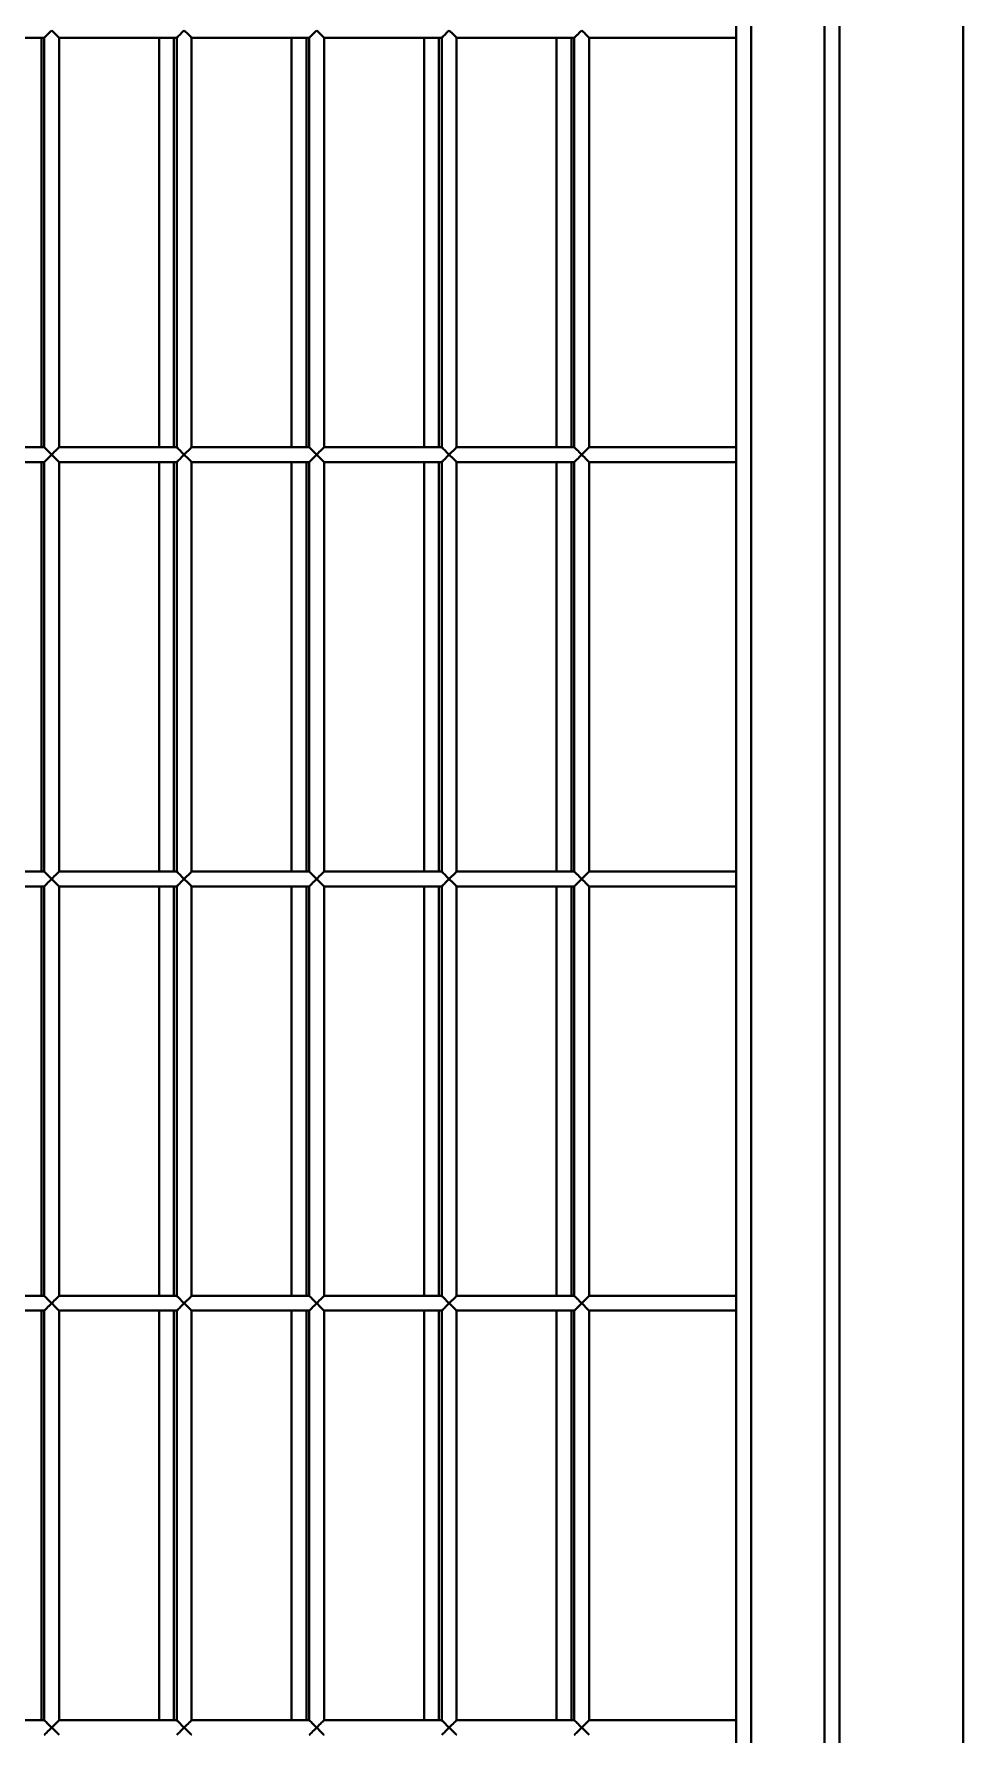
# Model space of a CAD drawing. Header units: millimetres. Extents: x 0 to 420, y 0 to 297.
# Drawn here: x 229.91 to 236.22, y 233.02 to 244.56 of the extents above; entities that cross this region are included whole.
import ezdxf

# ---------------------------------------------------------------- set-up
doc = ezdxf.new("R2010")
doc.units = ezdxf.units.MM

msp = doc.modelspace()

# ---------------------------------------------------------------- linework, layer by layer
at = {"color": 7, "linetype": 'Continuous', "lineweight": 40}
for p, q in [((236.2225, 215.8453), (236.2225, 255.8453)), ((235.3825, 253.8453), (235.3825, 217.8453)), ((235.2825, 217.9453), (235.2825, 253.7453)), ((234.7825, 253.2453), (234.7825, 218.4453)), ((234.6825, 218.5453), (234.6825, 253.1453)), ((229.1825, 244.5353), (229.9825, 244.5353)), ((229.9625, 241.7553), (229.9625, 244.5353)), ((229.9825, 244.5353), (229.9825, 241.7553)), ((230.0825, 241.7553), (230.0825, 244.5353)), ((230.0825, 244.5353), (230.8825, 244.5353)), ((230.7625, 244.5353), (230.7625, 241.7553)), ((230.8625, 241.7553), (230.8625, 244.5353)), ((230.8825, 244.5353), (230.8825, 241.7553)), ((230.9825, 241.7553), (230.9825, 244.5353)), ((230.9825, 244.5353), (231.7825, 244.5353)), ((231.6625, 244.5353), (231.6625, 241.7553)), ((231.7625, 241.7553), (231.7625, 244.5353)), ((231.7825, 244.5353), (231.7825, 241.7553)), ((231.8825, 241.7553), (231.8825, 244.5353)), ((231.8825, 244.5353), (232.6825, 244.5353)), ((232.5625, 244.5353), (232.5625, 241.7553)), ((232.6625, 241.7553), (232.6625, 244.5353)), ((232.6825, 244.5353), (232.6825, 241.7553)), ((232.7825, 241.7553), (232.7825, 244.5353)), ((232.7825, 244.5353), (233.5825, 244.5353)), ((233.4625, 244.5353), (233.4625, 241.7553)), ((233.5625, 241.7553), (233.5625, 244.5353)), ((233.5825, 244.5353), (233.5825, 241.7553)), ((233.6825, 244.5353), (234.6825, 244.5353)), ((233.6825, 241.7553), (233.6825, 244.5353)), ((229.9825, 241.7553), (229.1825, 241.7553)), ((230.8825, 241.7553), (230.0825, 241.7553)), ((231.7825, 241.7553), (230.9825, 241.7553)), ((232.6825, 241.7553), (231.8825, 241.7553)), ((233.5825, 241.7553), (232.7825, 241.7553)), ((234.6825, 241.7553), (233.6825, 241.7553)), ((229.1825, 241.6553), (229.9825, 241.6553)), ((229.9625, 238.8753), (229.9625, 241.6553)), ((229.9825, 241.6553), (229.9825, 238.8753)), ((230.0825, 238.8753), (230.0825, 241.6553)), ((230.0825, 241.6553), (230.8825, 241.6553)), ((230.7625, 241.6553), (230.7625, 238.8753)), ((230.8625, 238.8753), (230.8625, 241.6553)), ((230.8825, 241.6553), (230.8825, 238.8753)), ((230.9825, 238.8753), (230.9825, 241.6553)), ((230.9825, 241.6553), (231.7825, 241.6553)), ((231.6625, 241.6553), (231.6625, 238.8753)), ((231.7625, 238.8753), (231.7625, 241.6553)), ((231.7825, 241.6553), (231.7825, 238.8753)), ((231.8825, 238.8753), (231.8825, 241.6553)), ((231.8825, 241.6553), (232.6825, 241.6553)), ((232.5625, 241.6553), (232.5625, 238.8753)), ((232.6625, 238.8753), (232.6625, 241.6553)), ((232.6825, 241.6553), (232.6825, 238.8753)), ((232.7825, 238.8753), (232.7825, 241.6553)), ((232.7825, 241.6553), (233.5825, 241.6553)), ((233.4625, 241.6553), (233.4625, 238.8753)), ((233.5625, 238.8753), (233.5625, 241.6553)), ((233.5825, 241.6553), (233.5825, 238.8753)), ((233.6825, 241.6553), (234.6825, 241.6553)), ((233.6825, 238.8753), (233.6825, 241.6553)), ((229.9825, 238.8753), (229.1825, 238.8753)), ((230.8825, 238.8753), (230.0825, 238.8753)), ((231.7825, 238.8753), (230.9825, 238.8753)), ((232.6825, 238.8753), (231.8825, 238.8753)), ((233.5825, 238.8753), (232.7825, 238.8753)), ((234.6825, 238.8753), (233.6825, 238.8753)), ((229.1825, 238.7753), (229.9825, 238.7753)), ((229.9625, 235.9953), (229.9625, 238.7753)), ((229.9825, 238.7753), (229.9825, 235.9953)), ((230.0825, 235.9953), (230.0825, 238.7753)), ((230.0825, 238.7753), (230.8825, 238.7753)), ((230.7625, 238.7753), (230.7625, 235.9953)), ((230.8625, 235.9953), (230.8625, 238.7753)), ((230.8825, 238.7753), (230.8825, 235.9953)), ((230.9825, 235.9953), (230.9825, 238.7753)), ((230.9825, 238.7753), (231.7825, 238.7753)), ((231.6625, 238.7753), (231.6625, 235.9953)), ((231.7625, 235.9953), (231.7625, 238.7753)), ((231.7825, 238.7753), (231.7825, 235.9953)), ((231.8825, 235.9953), (231.8825, 238.7753)), ((231.8825, 238.7753), (232.6825, 238.7753)), ((232.5625, 238.7753), (232.5625, 235.9953)), ((232.6625, 235.9953), (232.6625, 238.7753)), ((232.6825, 238.7753), (232.6825, 235.9953)), ((232.7825, 235.9953), (232.7825, 238.7753)), ((232.7825, 238.7753), (233.5825, 238.7753)), ((233.4625, 238.7753), (233.4625, 235.9953)), ((233.5625, 235.9953), (233.5625, 238.7753)), ((233.5825, 238.7753), (233.5825, 235.9953)), ((233.6825, 238.7753), (234.6825, 238.7753)), ((233.6825, 235.9953), (233.6825, 238.7753)), ((229.9825, 235.9953), (229.1825, 235.9953)), ((230.8825, 235.9953), (230.0825, 235.9953)), ((231.7825, 235.9953), (230.9825, 235.9953)), ((232.6825, 235.9953), (231.8825, 235.9953)), ((233.5825, 235.9953), (232.7825, 235.9953)), ((234.6825, 235.9953), (233.6825, 235.9953)), ((229.1825, 235.8953), (229.9825, 235.8953)), ((229.9625, 233.1153), (229.9625, 235.8953)), ((229.9825, 235.8953), (229.9825, 233.1153)), ((230.0825, 233.1153), (230.0825, 235.8953)), ((230.0825, 235.8953), (230.8825, 235.8953)), ((230.7625, 235.8953), (230.7625, 233.1153)), ((230.8625, 233.1153), (230.8625, 235.8953)), ((230.8825, 235.8953), (230.8825, 233.1153)), ((230.9825, 233.1153), (230.9825, 235.8953)), ((230.9825, 235.8953), (231.7825, 235.8953)), ((231.6625, 235.8953), (231.6625, 233.1153)), ((231.7625, 233.1153), (231.7625, 235.8953)), ((231.7825, 235.8953), (231.7825, 233.1153)), ((231.8825, 233.1153), (231.8825, 235.8953)), ((231.8825, 235.8953), (232.6825, 235.8953)), ((232.5625, 235.8953), (232.5625, 233.1153)), ((232.6625, 233.1153), (232.6625, 235.8953)), ((232.6825, 235.8953), (232.6825, 233.1153)), ((232.7825, 233.1153), (232.7825, 235.8953)), ((232.7825, 235.8953), (233.5825, 235.8953)), ((233.4625, 235.8953), (233.4625, 233.1153)), ((233.5625, 233.1153), (233.5625, 235.8953)), ((233.5825, 235.8953), (233.5825, 233.1153)), ((233.6825, 235.8953), (234.6825, 235.8953)), ((233.6825, 233.1153), (233.6825, 235.8953)), ((229.9825, 233.1153), (229.1825, 233.1153)), ((230.0325, 233.0653), (230.0825, 233.1153)), ((230.8825, 233.1153), (230.0825, 233.1153)), ((231.7825, 233.1153), (230.9825, 233.1153)), ((232.6825, 233.1153), (231.8825, 233.1153)), ((233.5825, 233.1153), (232.7825, 233.1153)), ((233.6325, 233.0653), (233.6825, 233.1153)), ((234.6825, 233.1153), (233.6825, 233.1153)), ((230.0825, 233.0153), (230.0325, 233.0653)), ((233.6825, 233.0153), (233.6325, 233.0653))]:
    msp.add_line(p, q, dxfattribs=at)
at = {"color": 7, "linetype": 'Continuous', "lineweight": 40, "flags": 128}
for points in [[(230.0325, 244.5853), (230.0238, 244.5767), (230.0154, 244.5682), (230.0075, 244.5603), (230.0003, 244.5532), (229.9942, 244.547), (229.9892, 244.542), (229.9855, 244.5384), (229.9832, 244.5361), (229.9825, 244.5353)], [(230.0825, 244.5353), (230.0823, 244.5356), (230.0806, 244.5372), (230.0772, 244.5406), (230.0724, 244.5454), (230.0662, 244.5517), (230.0588, 244.559), (230.0505, 244.5673), (230.0417, 244.5761), (230.0325, 244.5853)], [(230.9325, 244.5853), (230.9238, 244.5767), (230.9154, 244.5682), (230.9075, 244.5603), (230.9003, 244.5532), (230.8942, 244.547), (230.8892, 244.542), (230.8855, 244.5384), (230.8832, 244.5361), (230.8825, 244.5353)], [(230.9825, 244.5353), (230.9823, 244.5356), (230.9806, 244.5372), (230.9772, 244.5406), (230.9724, 244.5454), (230.9662, 244.5517), (230.9588, 244.559), (230.9505, 244.5673), (230.9417, 244.5761), (230.9325, 244.5853)], [(231.8325, 244.5853), (231.8238, 244.5767), (231.8154, 244.5682), (231.8075, 244.5603), (231.8003, 244.5532), (231.7942, 244.547), (231.7892, 244.542), (231.7855, 244.5384), (231.7832, 244.5361), (231.7825, 244.5353)], [(231.8825, 244.5353), (231.8823, 244.5356), (231.8806, 244.5372), (231.8772, 244.5406), (231.8724, 244.5454), (231.8662, 244.5517), (231.8588, 244.559), (231.8505, 244.5673), (231.8417, 244.5761), (231.8325, 244.5853)], [(232.7325, 244.5853), (232.7238, 244.5767), (232.7154, 244.5682), (232.7075, 244.5603), (232.7003, 244.5532), (232.6942, 244.547), (232.6892, 244.542), (232.6855, 244.5384), (232.6832, 244.5361), (232.6825, 244.5353)], [(232.7825, 244.5353), (232.7823, 244.5356), (232.7806, 244.5372), (232.7772, 244.5406), (232.7724, 244.5454), (232.7662, 244.5517), (232.7588, 244.559), (232.7505, 244.5673), (232.7417, 244.5761), (232.7325, 244.5853)], [(233.6325, 244.5853), (233.6238, 244.5767), (233.6154, 244.5682), (233.6075, 244.5603), (233.6003, 244.5532), (233.5942, 244.547), (233.5892, 244.542), (233.5855, 244.5384), (233.5832, 244.5361), (233.5825, 244.5353)], [(233.6825, 244.5353), (233.6823, 244.5356), (233.6806, 244.5372), (233.6772, 244.5406), (233.6724, 244.5454), (233.6662, 244.5517), (233.6588, 244.559), (233.6505, 244.5673), (233.6417, 244.5761), (233.6325, 244.5853)], [(229.9825, 241.7553), (229.9832, 241.7546), (229.9855, 241.7523), (229.9892, 241.7486), (229.9942, 241.7436), (230.0003, 241.7375), (230.0075, 241.7303), (230.0154, 241.7224), (230.0238, 241.714), (230.0325, 241.7053)], [(230.0325, 241.7053), (230.0417, 241.7145), (230.0505, 241.7234), (230.0588, 241.7317), (230.0662, 241.739), (230.0724, 241.7452), (230.0772, 241.7501), (230.0806, 241.7534), (230.0823, 241.7551), (230.0825, 241.7553)], [(230.8825, 241.7553), (230.8832, 241.7546), (230.8855, 241.7523), (230.8892, 241.7486), (230.8942, 241.7436), (230.9003, 241.7375), (230.9075, 241.7303), (230.9154, 241.7224), (230.9238, 241.714), (230.9325, 241.7053)], [(230.9325, 241.7053), (230.9417, 241.7145), (230.9505, 241.7234), (230.9588, 241.7317), (230.9662, 241.739), (230.9724, 241.7452), (230.9772, 241.7501), (230.9806, 241.7534), (230.9823, 241.7551), (230.9825, 241.7553)], [(231.7825, 241.7553), (231.7832, 241.7546), (231.7855, 241.7523), (231.7892, 241.7486), (231.7942, 241.7436), (231.8003, 241.7375), (231.8075, 241.7303), (231.8154, 241.7224), (231.8238, 241.714), (231.8325, 241.7053)], [(231.8325, 241.7053), (231.8417, 241.7145), (231.8505, 241.7234), (231.8588, 241.7317), (231.8662, 241.739), (231.8724, 241.7452), (231.8772, 241.7501), (231.8806, 241.7534), (231.8823, 241.7551), (231.8825, 241.7553)], [(232.6825, 241.7553), (232.6832, 241.7546), (232.6855, 241.7523), (232.6892, 241.7486), (232.6942, 241.7436), (232.7003, 241.7375), (232.7075, 241.7303), (232.7154, 241.7224), (232.7238, 241.714), (232.7325, 241.7053)], [(232.7325, 241.7053), (232.7417, 241.7145), (232.7505, 241.7234), (232.7588, 241.7317), (232.7662, 241.739), (232.7724, 241.7452), (232.7772, 241.7501), (232.7806, 241.7534), (232.7823, 241.7551), (232.7825, 241.7553)], [(233.5825, 241.7553), (233.5832, 241.7546), (233.5855, 241.7523), (233.5892, 241.7486), (233.5942, 241.7436), (233.6003, 241.7375), (233.6075, 241.7303), (233.6154, 241.7224), (233.6238, 241.714), (233.6325, 241.7053)], [(233.6325, 241.7053), (233.6417, 241.7145), (233.6505, 241.7234), (233.6588, 241.7317), (233.6662, 241.739), (233.6724, 241.7452), (233.6772, 241.7501), (233.6806, 241.7534), (233.6823, 241.7551), (233.6825, 241.7553)], [(230.0325, 241.7053), (230.0238, 241.6967), (230.0154, 241.6882), (230.0075, 241.6803), (230.0003, 241.6732), (229.9942, 241.667), (229.9892, 241.662), (229.9855, 241.6584), (229.9832, 241.6561), (229.9825, 241.6553)], [(230.0825, 241.6553), (230.0823, 241.6555), (230.0806, 241.6572), (230.0772, 241.6606), (230.0724, 241.6654), (230.0662, 241.6717), (230.0588, 241.679), (230.0505, 241.6873), (230.0417, 241.6961), (230.0325, 241.7053)], [(230.9325, 241.7053), (230.9238, 241.6967), (230.9154, 241.6882), (230.9075, 241.6803), (230.9003, 241.6732), (230.8942, 241.667), (230.8892, 241.662), (230.8855, 241.6584), (230.8832, 241.6561), (230.8825, 241.6553)], [(230.9825, 241.6553), (230.9823, 241.6555), (230.9806, 241.6572), (230.9772, 241.6606), (230.9724, 241.6654), (230.9662, 241.6717), (230.9588, 241.679), (230.9505, 241.6873), (230.9417, 241.6961), (230.9325, 241.7053)], [(231.8325, 241.7053), (231.8238, 241.6967), (231.8154, 241.6882), (231.8075, 241.6803), (231.8003, 241.6732), (231.7942, 241.667), (231.7892, 241.662), (231.7855, 241.6584), (231.7832, 241.6561), (231.7825, 241.6553)], [(231.8825, 241.6553), (231.8823, 241.6555), (231.8806, 241.6572), (231.8772, 241.6606), (231.8724, 241.6654), (231.8662, 241.6717), (231.8588, 241.679), (231.8505, 241.6873), (231.8417, 241.6961), (231.8325, 241.7053)], [(232.7325, 241.7053), (232.7238, 241.6967), (232.7154, 241.6882), (232.7075, 241.6803), (232.7003, 241.6732), (232.6942, 241.667), (232.6892, 241.662), (232.6855, 241.6584), (232.6832, 241.6561), (232.6825, 241.6553)], [(232.7825, 241.6553), (232.7823, 241.6555), (232.7806, 241.6572), (232.7772, 241.6606), (232.7724, 241.6654), (232.7662, 241.6717), (232.7588, 241.679), (232.7505, 241.6873), (232.7417, 241.6961), (232.7325, 241.7053)], [(233.6325, 241.7053), (233.6238, 241.6967), (233.6154, 241.6882), (233.6075, 241.6803), (233.6003, 241.6732), (233.5942, 241.667), (233.5892, 241.662), (233.5855, 241.6584), (233.5832, 241.6561), (233.5825, 241.6553)], [(233.6825, 241.6553), (233.6823, 241.6555), (233.6806, 241.6572), (233.6772, 241.6606), (233.6724, 241.6654), (233.6662, 241.6717), (233.6588, 241.679), (233.6505, 241.6873), (233.6417, 241.6961), (233.6325, 241.7053)], [(229.9825, 238.8753), (229.9832, 238.8746), (229.9855, 238.8723), (229.9892, 238.8686), (229.9942, 238.8636), (230.0003, 238.8575), (230.0075, 238.8503), (230.0154, 238.8424), (230.0238, 238.834), (230.0325, 238.8253)], [(230.0325, 238.8253), (230.0417, 238.8345), (230.0505, 238.8434), (230.0588, 238.8517), (230.0662, 238.859), (230.0724, 238.8652), (230.0772, 238.8701), (230.0806, 238.8734), (230.0823, 238.8751), (230.0825, 238.8753)], [(230.8825, 238.8753), (230.8832, 238.8746), (230.8855, 238.8723), (230.8892, 238.8686), (230.8942, 238.8636), (230.9003, 238.8575), (230.9075, 238.8503), (230.9154, 238.8424), (230.9238, 238.834), (230.9325, 238.8253)], [(230.9325, 238.8253), (230.9417, 238.8345), (230.9505, 238.8434), (230.9588, 238.8517), (230.9662, 238.859), (230.9724, 238.8652), (230.9772, 238.8701), (230.9806, 238.8734), (230.9823, 238.8751), (230.9825, 238.8753)], [(231.7825, 238.8753), (231.7832, 238.8746), (231.7855, 238.8723), (231.7892, 238.8686), (231.7942, 238.8636), (231.8003, 238.8575), (231.8075, 238.8503), (231.8154, 238.8424), (231.8238, 238.834), (231.8325, 238.8253)], [(231.8325, 238.8253), (231.8417, 238.8345), (231.8505, 238.8434), (231.8588, 238.8517), (231.8662, 238.859), (231.8724, 238.8652), (231.8772, 238.8701), (231.8806, 238.8734), (231.8823, 238.8751), (231.8825, 238.8753)], [(232.6825, 238.8753), (232.6832, 238.8746), (232.6855, 238.8723), (232.6892, 238.8686), (232.6942, 238.8636), (232.7003, 238.8575), (232.7075, 238.8503), (232.7154, 238.8424), (232.7238, 238.834), (232.7325, 238.8253)], [(232.7325, 238.8253), (232.7417, 238.8345), (232.7505, 238.8434), (232.7588, 238.8517), (232.7662, 238.859), (232.7724, 238.8652), (232.7772, 238.8701), (232.7806, 238.8734), (232.7823, 238.8751), (232.7825, 238.8753)], [(233.5825, 238.8753), (233.5832, 238.8746), (233.5855, 238.8723), (233.5892, 238.8686), (233.5942, 238.8636), (233.6003, 238.8575), (233.6075, 238.8503), (233.6154, 238.8424), (233.6238, 238.834), (233.6325, 238.8253)], [(233.6325, 238.8253), (233.6417, 238.8345), (233.6505, 238.8434), (233.6588, 238.8517), (233.6662, 238.859), (233.6724, 238.8652), (233.6772, 238.8701), (233.6806, 238.8734), (233.6823, 238.8751), (233.6825, 238.8753)], [(230.0325, 238.8253), (230.0238, 238.8167), (230.0154, 238.8082), (230.0075, 238.8003), (230.0003, 238.7932), (229.9942, 238.787), (229.9892, 238.782), (229.9855, 238.7784), (229.9832, 238.7761), (229.9825, 238.7753)], [(230.0825, 238.7753), (230.0823, 238.7756), (230.0806, 238.7772), (230.0772, 238.7806), (230.0724, 238.7854), (230.0662, 238.7917), (230.0588, 238.799), (230.0505, 238.8073), (230.0417, 238.8161), (230.0325, 238.8253)], [(230.9325, 238.8253), (230.9238, 238.8167), (230.9154, 238.8082), (230.9075, 238.8003), (230.9003, 238.7932), (230.8942, 238.787), (230.8892, 238.782), (230.8855, 238.7784), (230.8832, 238.7761), (230.8825, 238.7753)], [(230.9825, 238.7753), (230.9823, 238.7756), (230.9806, 238.7772), (230.9772, 238.7806), (230.9724, 238.7854), (230.9662, 238.7917), (230.9588, 238.799), (230.9505, 238.8073), (230.9417, 238.8161), (230.9325, 238.8253)], [(231.8325, 238.8253), (231.8238, 238.8167), (231.8154, 238.8082), (231.8075, 238.8003), (231.8003, 238.7932), (231.7942, 238.787), (231.7892, 238.782), (231.7855, 238.7784), (231.7832, 238.7761), (231.7825, 238.7753)], [(231.8825, 238.7753), (231.8823, 238.7756), (231.8806, 238.7772), (231.8772, 238.7806), (231.8724, 238.7854), (231.8662, 238.7917), (231.8588, 238.799), (231.8505, 238.8073), (231.8417, 238.8161), (231.8325, 238.8253)], [(232.7325, 238.8253), (232.7238, 238.8167), (232.7154, 238.8082), (232.7075, 238.8003), (232.7003, 238.7932), (232.6942, 238.787), (232.6892, 238.782), (232.6855, 238.7784), (232.6832, 238.7761), (232.6825, 238.7753)], [(232.7825, 238.7753), (232.7823, 238.7756), (232.7806, 238.7772), (232.7772, 238.7806), (232.7724, 238.7854), (232.7662, 238.7917), (232.7588, 238.799), (232.7505, 238.8073), (232.7417, 238.8161), (232.7325, 238.8253)], [(233.6325, 238.8253), (233.6238, 238.8167), (233.6154, 238.8082), (233.6075, 238.8003), (233.6003, 238.7932), (233.5942, 238.787), (233.5892, 238.782), (233.5855, 238.7784), (233.5832, 238.7761), (233.5825, 238.7753)], [(233.6825, 238.7753), (233.6823, 238.7756), (233.6806, 238.7772), (233.6772, 238.7806), (233.6724, 238.7854), (233.6662, 238.7917), (233.6588, 238.799), (233.6505, 238.8073), (233.6417, 238.8161), (233.6325, 238.8253)], [(229.9825, 235.9953), (229.9832, 235.9946), (229.9855, 235.9923), (229.9892, 235.9886), (229.9942, 235.9836), (230.0003, 235.9775), (230.0075, 235.9703), (230.0154, 235.9624), (230.0238, 235.954), (230.0325, 235.9453)], [(230.0325, 235.9453), (230.0417, 235.9545), (230.0505, 235.9634), (230.0588, 235.9717), (230.0662, 235.979), (230.0724, 235.9852), (230.0772, 235.9901), (230.0806, 235.9934), (230.0823, 235.9951), (230.0825, 235.9953)], [(230.8825, 235.9953), (230.8832, 235.9946), (230.8855, 235.9923), (230.8892, 235.9886), (230.8942, 235.9836), (230.9003, 235.9775), (230.9075, 235.9703), (230.9154, 235.9624), (230.9238, 235.954), (230.9325, 235.9453)], [(230.9325, 235.9453), (230.9417, 235.9545), (230.9505, 235.9634), (230.9588, 235.9717), (230.9662, 235.979), (230.9724, 235.9852), (230.9772, 235.9901), (230.9806, 235.9934), (230.9823, 235.9951), (230.9825, 235.9953)], [(231.7825, 235.9953), (231.7832, 235.9946), (231.7855, 235.9923), (231.7892, 235.9886), (231.7942, 235.9836), (231.8003, 235.9775), (231.8075, 235.9703), (231.8154, 235.9624), (231.8238, 235.954), (231.8325, 235.9453)], [(231.8325, 235.9453), (231.8417, 235.9545), (231.8505, 235.9634), (231.8588, 235.9717), (231.8662, 235.979), (231.8724, 235.9852), (231.8772, 235.9901), (231.8806, 235.9934), (231.8823, 235.9951), (231.8825, 235.9953)], [(232.6825, 235.9953), (232.6832, 235.9946), (232.6855, 235.9923), (232.6892, 235.9886), (232.6942, 235.9836), (232.7003, 235.9775), (232.7075, 235.9703), (232.7154, 235.9624), (232.7238, 235.954), (232.7325, 235.9453)], [(232.7325, 235.9453), (232.7417, 235.9545), (232.7505, 235.9634), (232.7588, 235.9717), (232.7662, 235.979), (232.7724, 235.9852), (232.7772, 235.9901), (232.7806, 235.9934), (232.7823, 235.9951), (232.7825, 235.9953)], [(233.5825, 235.9953), (233.5832, 235.9946), (233.5855, 235.9923), (233.5892, 235.9886), (233.5942, 235.9836), (233.6003, 235.9775), (233.6075, 235.9703), (233.6154, 235.9624), (233.6238, 235.954), (233.6325, 235.9453)], [(233.6325, 235.9453), (233.6417, 235.9545), (233.6505, 235.9634), (233.6588, 235.9717), (233.6662, 235.979), (233.6724, 235.9852), (233.6772, 235.9901), (233.6806, 235.9934), (233.6823, 235.9951), (233.6825, 235.9953)], [(230.0325, 235.9453), (230.0238, 235.9367), (230.0154, 235.9282), (230.0075, 235.9203), (230.0003, 235.9132), (229.9942, 235.907), (229.9892, 235.902), (229.9855, 235.8984), (229.9832, 235.8961), (229.9825, 235.8953)], [(230.0825, 235.8953), (230.0823, 235.8955), (230.0806, 235.8972), (230.0772, 235.9006), (230.0724, 235.9054), (230.0662, 235.9117), (230.0588, 235.919), (230.0505, 235.9273), (230.0417, 235.9361), (230.0325, 235.9453)], [(230.9325, 235.9453), (230.9238, 235.9367), (230.9154, 235.9282), (230.9075, 235.9203), (230.9003, 235.9132), (230.8942, 235.907), (230.8892, 235.902), (230.8855, 235.8984), (230.8832, 235.8961), (230.8825, 235.8953)], [(230.9825, 235.8953), (230.9823, 235.8955), (230.9806, 235.8972), (230.9772, 235.9006), (230.9724, 235.9054), (230.9662, 235.9117), (230.9588, 235.919), (230.9505, 235.9273), (230.9417, 235.9361), (230.9325, 235.9453)], [(231.8325, 235.9453), (231.8238, 235.9367), (231.8154, 235.9282), (231.8075, 235.9203), (231.8003, 235.9132), (231.7942, 235.907), (231.7892, 235.902), (231.7855, 235.8984), (231.7832, 235.8961), (231.7825, 235.8953)], [(231.8825, 235.8953), (231.8823, 235.8955), (231.8806, 235.8972), (231.8772, 235.9006), (231.8724, 235.9054), (231.8662, 235.9117), (231.8588, 235.919), (231.8505, 235.9273), (231.8417, 235.9361), (231.8325, 235.9453)], [(232.7325, 235.9453), (232.7238, 235.9367), (232.7154, 235.9282), (232.7075, 235.9203), (232.7003, 235.9132), (232.6942, 235.907), (232.6892, 235.902), (232.6855, 235.8984), (232.6832, 235.8961), (232.6825, 235.8953)], [(232.7825, 235.8953), (232.7823, 235.8955), (232.7806, 235.8972), (232.7772, 235.9006), (232.7724, 235.9054), (232.7662, 235.9117), (232.7588, 235.919), (232.7505, 235.9273), (232.7417, 235.9361), (232.7325, 235.9453)], [(233.6325, 235.9453), (233.6238, 235.9367), (233.6154, 235.9282), (233.6075, 235.9203), (233.6003, 235.9132), (233.5942, 235.907), (233.5892, 235.902), (233.5855, 235.8984), (233.5832, 235.8961), (233.5825, 235.8953)], [(233.6825, 235.8953), (233.6823, 235.8955), (233.6806, 235.8972), (233.6772, 235.9006), (233.6724, 235.9054), (233.6662, 235.9117), (233.6588, 235.919), (233.6505, 235.9273), (233.6417, 235.9361), (233.6325, 235.9453)], [(229.9825, 233.1153), (229.9832, 233.1146), (229.9855, 233.1123), (229.9892, 233.1086), (229.9942, 233.1036), (230.0003, 233.0975), (230.0075, 233.0903), (230.0154, 233.0824), (230.0238, 233.074), (230.0325, 233.0653)], [(230.8825, 233.1153), (230.8832, 233.1146), (230.8855, 233.1123), (230.8892, 233.1086), (230.8942, 233.1036), (230.9003, 233.0975), (230.9075, 233.0903), (230.9154, 233.0824), (230.9238, 233.074), (230.9325, 233.0653)], [(230.9325, 233.0653), (230.9417, 233.0745), (230.9505, 233.0834), (230.9588, 233.0917), (230.9662, 233.099), (230.9724, 233.1052), (230.9772, 233.1101), (230.9806, 233.1134), (230.9823, 233.1151), (230.9825, 233.1153)], [(231.7825, 233.1153), (231.7832, 233.1146), (231.7855, 233.1123), (231.7892, 233.1086), (231.7942, 233.1036), (231.8003, 233.0975), (231.8075, 233.0903), (231.8154, 233.0824), (231.8238, 233.074), (231.8325, 233.0653)], [(231.8325, 233.0653), (231.8417, 233.0745), (231.8505, 233.0834), (231.8588, 233.0917), (231.8662, 233.099), (231.8724, 233.1052), (231.8772, 233.1101), (231.8806, 233.1134), (231.8823, 233.1151), (231.8825, 233.1153)], [(232.6825, 233.1153), (232.6832, 233.1146), (232.6855, 233.1123), (232.6892, 233.1086), (232.6942, 233.1036), (232.7003, 233.0975), (232.7075, 233.0903), (232.7154, 233.0824), (232.7238, 233.074), (232.7325, 233.0653)], [(232.7325, 233.0653), (232.7417, 233.0745), (232.7505, 233.0834), (232.7588, 233.0917), (232.7662, 233.099), (232.7724, 233.1052), (232.7772, 233.1101), (232.7806, 233.1134), (232.7823, 233.1151), (232.7825, 233.1153)], [(233.5825, 233.1153), (233.5832, 233.1146), (233.5855, 233.1123), (233.5892, 233.1086), (233.5942, 233.1036), (233.6003, 233.0975), (233.6075, 233.0903), (233.6154, 233.0824), (233.6238, 233.074), (233.6325, 233.0653)], [(230.0325, 233.0653), (230.0238, 233.0567), (230.0154, 233.0482), (230.0075, 233.0403), (230.0003, 233.0332), (229.9942, 233.027), (229.9892, 233.022), (229.9855, 233.0184), (229.9832, 233.0161), (229.9825, 233.0153)], [(230.9325, 233.0653), (230.9238, 233.0567), (230.9154, 233.0482), (230.9075, 233.0403), (230.9003, 233.0332), (230.8942, 233.027), (230.8892, 233.022), (230.8855, 233.0184), (230.8832, 233.0161), (230.8825, 233.0153)], [(230.9825, 233.0153), (230.9823, 233.0155), (230.9806, 233.0172), (230.9772, 233.0206), (230.9724, 233.0254), (230.9662, 233.0317), (230.9588, 233.039), (230.9505, 233.0473), (230.9417, 233.0561), (230.9325, 233.0653)], [(231.8325, 233.0653), (231.8238, 233.0567), (231.8154, 233.0482), (231.8075, 233.0403), (231.8003, 233.0332), (231.7942, 233.027), (231.7892, 233.022), (231.7855, 233.0184), (231.7832, 233.0161), (231.7825, 233.0153)], [(231.8825, 233.0153), (231.8823, 233.0155), (231.8806, 233.0172), (231.8772, 233.0206), (231.8724, 233.0254), (231.8662, 233.0317), (231.8588, 233.039), (231.8505, 233.0473), (231.8417, 233.0561), (231.8325, 233.0653)], [(232.7325, 233.0653), (232.7238, 233.0567), (232.7154, 233.0482), (232.7075, 233.0403), (232.7003, 233.0332), (232.6942, 233.027), (232.6892, 233.022), (232.6855, 233.0184), (232.6832, 233.0161), (232.6825, 233.0153)], [(232.7825, 233.0153), (232.7823, 233.0155), (232.7806, 233.0172), (232.7772, 233.0206), (232.7724, 233.0254), (232.7662, 233.0317), (232.7588, 233.039), (232.7505, 233.0473), (232.7417, 233.0561), (232.7325, 233.0653)], [(233.6325, 233.0653), (233.6238, 233.0567), (233.6154, 233.0482), (233.6075, 233.0403), (233.6003, 233.0332), (233.5942, 233.027), (233.5892, 233.022), (233.5855, 233.0184), (233.5832, 233.0161), (233.5825, 233.0153)]]:
    msp.add_lwpolyline(points, dxfattribs=at)

doc.saveas('drawing.dxf')
